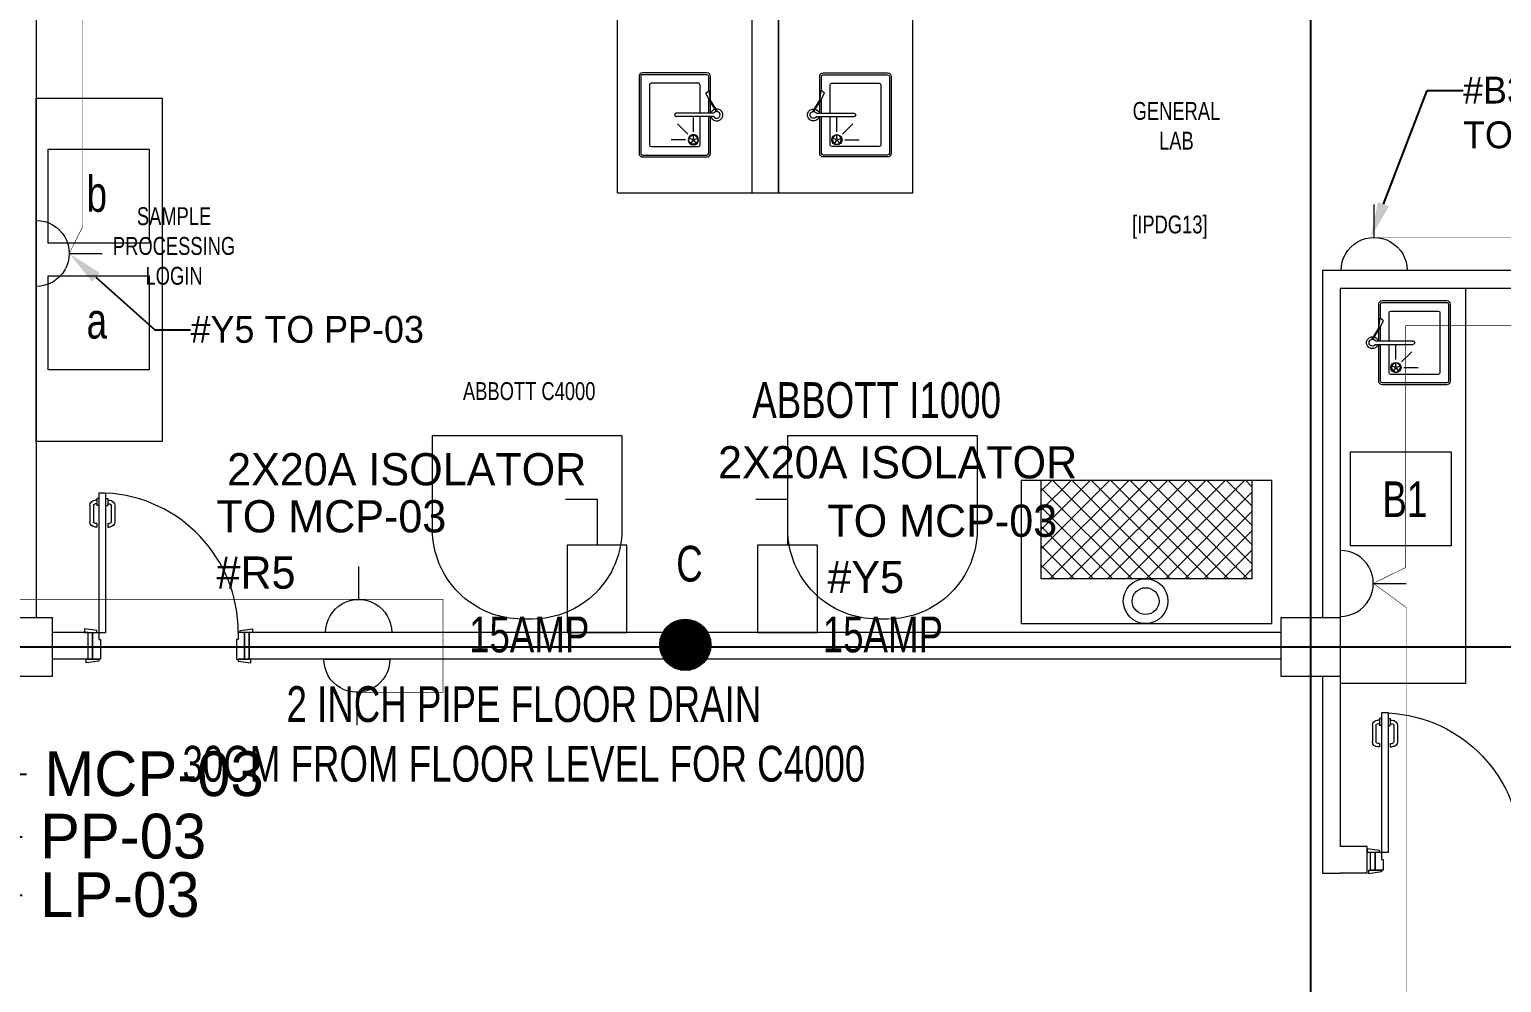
# Model space of a CAD drawing. Header units: metres. Extents: x 75097 to 220762, y -1557923 to -1361206.
# Drawn here: x 195351 to 203580, y -1464314 to -1458985 of the extents above; entities that cross this region are included whole.
import ezdxf
from ezdxf import colors
from ezdxf.entities.mleader import LeaderData, LeaderLine
from ezdxf.math import Vec2, Vec3

# ---------------------------------------------------------------- set-up
doc = ezdxf.new("R2010")
doc.units = ezdxf.units.M
doc.layers.get('0').update_dxf_attribs({"lineweight": 0})
for name, color, linetype, lineweight in [('A-100 - Copy$0$72_EGR_BASE_TEXT', 8, 'Continuous', 0), ('A-100 - Copy$0$Medical Equipment and Furniture', 8, 'Continuous', 0), ('A-100 - Copy$0$SANIT', 8, 'Continuous', 0), ('A-100 - Copy$0$Structure', 8, 'Continuous', 9), ('A-100 - Copy$0$Walls', 8, 'Continuous', 0), ('A-100 - Copy$0$Wooden Joinery', 8, 'Continuous', 0)]:
    doc.layers.add(name, color=color, linetype=linetype, lineweight=lineweight)
doc.layers.add('A-100 - Copy$0$axes', color=8, linetype='Continuous')
doc.layers.add('E-POWR', color=7, linetype='Continuous', lineweight=9, true_color=0x4e7e3e)
doc.layers.add('E-POWR-IDEN _1-100_', color=7, linetype='Continuous', lineweight=9, true_color=0x4e7e3e)
doc.styles.add('A-100 - Copy$0$X3G_ENTITY_2587EA', font='swisscl.ttf', dxfattribs={"height": 200})
doc.styles.add('Optima_5', font='', dxfattribs={"height": 3.001645})
doc.styles.get("Standard").update_dxf_attribs({"font": 'GOTHIC.TTF'})
doc.styles.get('Optima_5').set_extended_font_data('Optima')

# ---------------------------------------------------------------- blocks, each defined once
blk = doc.blocks.new('NORMAL SOCKET')
at = {"layer": 'E-POWR'}
for p, q in [((0, 308), (0, 615)), ((-308, 0), (308, 0))]:
    blk.add_line(p, q, dxfattribs=at)
blk.add_ellipse((0, 0), major_axis=(33, 306), ratio=1, start_param=4.81904, end_param=7.960633, dxfattribs=at)
blk = doc.blocks.new('GI-041_dwg__U120-3902841-GI-041')
at = {"layer": 'E-POWR', "flags": 128}
blk.add_lwpolyline([(-0.1145, 0), (0.1145, 0), (0.1145, 0.1572), (-0.1145, 0.1572)], close=True, dxfattribs=at)
blk.add_lwpolyline([(0.2354, 0.1613), (0.2354, 0.0786), (0.1145, 0.0786)], dxfattribs=at)
blk = doc.blocks.new('A-100 - Copy$0$A$C72370EFE')
at = {"layer": 'A-100 - Copy$0$Wooden Joinery'}
for p, q in [((-0.05, -0.07), (-0.05, -0.16)), ((-0.03, -0.07), (-0.03, -0.16)), ((-0.01, -0.04), (-0.02, -0.04)), ((-0.01, -0.06), (-0.02, -0.06)), ((-0.01, -0.03), (-0.01, -0.07)), ((0, -0.03), (-0.01, -0.03)), ((0, -0.07), (-0.01, -0.07)), ((0.04, -0.03), (0.05, -0.03)), ((0.04, -0.07), (0.05, -0.07)), ((0.05, -0.03), (0.05, -0.07)), ((0.05, -0.04), (0.06, -0.04)), ((0.05, -0.06), (0.06, -0.06)), ((0.07, -0.07), (0.07, -0.16)), ((0.09, -0.07), (0.09, -0.16)), ((-0.01, -0.17), (-0.02, -0.17)), ((-0.01, -0.19), (-0.02, -0.19)), ((-0.01, -0.17), (-0.01, -0.19)), ((0.05, -0.17), (0.06, -0.17)), ((0.05, -0.17), (0.05, -0.19)), ((0.05, -0.19), (0.06, -0.19))]:
    blk.add_line(p, q, dxfattribs=at)
for centre, radius, start, end in [((-0.02, -0.07), 0.03, 90, 180), ((-0.02, -0.07), 0.01, 90, 180), ((0.06, -0.07), 0.03, 0, 90), ((0.06, -0.07), 0.01, 0, 90), ((-0.02, -0.16), 0.03, 180, 270), ((-0.02, -0.16), 0.01, 180, 270), ((0.06, -0.16), 0.01, 270, 0), ((0.06, -0.16), 0.03, 270, 0)]:
    blk.add_arc(centre, radius, start, end, dxfattribs=at)
blk = doc.blocks.new('A-100 - Copy$0$DR1')
at = {"layer": 'A-100 - Copy$0$Wooden Joinery', "elevation": 0}
for points in [[(1743402.9, 41721.9), (1743392.9, 41721.9), (1743382.9, 41791.9), (1743402.9, 41791.9)], [(1743552.9, 41731.9), (1743562.9, 41731.9), (1743572.9, 41801.9), (1743552.9, 41801.9)], [(1743552.9, 41681.9), (1744331.9, 41681.9), (1744331.9, 41721.9), (1743552.9, 41721.9)], [(1743402.9, 40941.9), (1743392.9, 40941.9), (1743382.9, 40871.9), (1743402.9, 40871.9)], [(1743552.9, 40931.9), (1743562.9, 40931.9), (1743572.9, 40861.9), (1743552.9, 40861.9)]]:
    blk.add_lwpolyline(points, close=True, dxfattribs=at)
for points in [[(1743552.9, 41756.9), (1743402.9, 41756.9), (1743402.9, 41781.9), (1743552.9, 41781.9), (1743552.9, 41756.9)], [(1743552.9, 41756.9), (1743552.9, 41721.9), (1743512.9, 41721.9), (1743512.9, 41711.9), (1743402.9, 41711.9), (1743402.9, 41756.9), (1743552.9, 41756.9)], [(1743552.9, 40906.9), (1743552.9, 40941.9), (1743512.9, 40941.9), (1743512.9, 40951.9), (1743402.9, 40951.9), (1743402.9, 40906.9), (1743552.9, 40906.9)], [(1743552.9, 40906.9), (1743402.9, 40906.9), (1743402.9, 40881.9), (1743552.9, 40881.9), (1743552.9, 40906.9)]]:
    blk.add_lwpolyline(points, dxfattribs=at)
at = {"layer": 'A-100 - Copy$0$Wooden Joinery'}
blk.add_arc((1743552.9, 41721.9, 0), 780, 270, 357.0603, dxfattribs=at)
at = {"layer": 'A-100 - Copy$0$Wooden Joinery', "xscale": -999.9999999998856, "yscale": 999.9999999998856, "zscale": 999.9999999998854, "rotation": 270}
blk.add_blockref('A-100 - Copy$0$A$C72370EFE', (1744331.9, 41681.9, 0), dxfattribs=at)
blk = doc.blocks.new('A-100 - Copy$0$BMED-S-S DROP-IN SINK 45-38')
at = {"layer": 'A-100 - Copy$0$SANIT'}
for p, q in [((-18.3, 4.2), (-81.8, -35.6)), ((-235, -54.7), (-235, -414.7)), ((-225, -54.7), (-225, -414.7)), ((-80.4, -34.7), (-215, -34.7)), ((-135.3, -44.7), (-215, -44.7)), ((-81.8, -35.6), (-136.9, -42.7)), ((-122.2, -61.3), (-136.9, -42.7)), ((-79.3, -39.6), (-122.2, -61.3)), ((-18.7, -1.6), (-79.3, -39.6)), ((-9.4, -16.2), (-9.4, -226.2)), ((9.4, -16.2), (9.4, -226.2)), ((215, -34.7), (9.4, -34.7)), ((215, -44.7), (9.4, -44.7)), ((225, -414.7), (225, -54.7)), ((235, -414.7), (235, -54.7)), ((94, -130.7), (14, -130.7)), ((107.2, -162.5), (50.6, -219.1)), ((139, -175.7), (139, -255.7)), ((-215, -424.7), (215, -424.7)), ((-215, -434.7), (215, -434.7))]:
    blk.add_line(p, q, dxfattribs=at)
at = {"layer": 'A-100 - Copy$0$SANIT', "ltscale": 250}
for p, q in [((-177, -102.7), (-177, -366.7)), ((-9.4, -92.7), (-167, -92.7)), ((167, -92.7), (9.4, -92.7)), ((177, -366.7), (177, -102.7)), ((-167, -376.7), (167, -376.7))]:
    blk.add_line(p, q, dxfattribs=at)
at = {"layer": 'A-100 - Copy$0$SANIT'}
for points in [[(-9.4, -44.7), (-89.5, -44.7)], [(-9.4, -34.7), (-71.6, -34.7)], [(134, -130.7), (110, -130.7)], [(137.5, -126), (130, -103.1)], [(137.5, -135.5), (130, -158.3)], [(143, -127.8), (162.5, -113.7)], [(143, -133.7), (162.5, -147.8)]]:
    blk.add_lwpolyline(points, dxfattribs=at)
for points in [[(139, -159.7, 1), (139, -101.7, 1)], [(139, -135.7, 1), (139, -125.7, 1)]]:
    blk.add_lwpolyline(points, format="xyb", close=True, dxfattribs=at)
for radius in [26, 25]:
    blk.add_circle((139, -130.7), radius, dxfattribs=at)
for centre, radius, start, end in [((0, 0), 33.7, 286.12448, 188.93571), ((0, 0), 18.8, 299.99685, 239.99685), ((-215, -54.7), 20, 90, 180), ((-215, -54.7), 10, 90, 180), ((0, 0), 33.7, 197.35559, 253.86923), ((215, -54.7), 20, 0, 90), ((215, -54.7), 10, 0, 90), ((0, -226.2), 9.38, 179.99685, 359.99685), ((-215, -414.7), 20, 180, 270), ((-215, -414.7), 10, 180, 270), ((215, -414.7), 10, 270, 0), ((215, -414.7), 20, 270, 0)]:
    blk.add_arc(centre, radius, start, end, dxfattribs=at)
at = {"layer": 'A-100 - Copy$0$SANIT', "ltscale": 250}
for centre, start, end in [((-167, -102.7), 90.00945, 180.00945), ((167, -102.7), 0, 90), ((-167, -366.7), 180, 270), ((167, -366.7), 270, 0)]:
    blk.add_arc(centre, 10, start, end, dxfattribs=at)
blk = doc.blocks.new('A-100 - Copy$0$LE12268I-P')
h = blk.add_hatch()
h.set_pattern_fill('_USER', color=256, scale=0.0762, angle=135, style=0, double=1, pattern_type=0)
h.set_pattern_definition([(135, (-1.383935, -2.78072), (-0.0538815, -0.0538815), []), (225, (-1.383935, -2.78072), (0.0538815, -0.0538815), [])])
h.paths.add_polyline_path([(0.1105, -0.8), (1.2885, -0.8), (1.2885, -0.2498), (0.1105, -0.2498)])
blk.add_lwpolyline([(1.4, 0), (0, 0), (0, -0.8), (1.4, -0.8)], close=True)
blk.add_lwpolyline([(0.1105, -0.8), (0.1105, -0.2498), (1.2885, -0.2498), (1.2885, -0.8)])
for radius in [0.125, 0.075]:
    blk.add_circle((0.7051, -0.1249), radius)
blk = doc.blocks.new('A-100 - Copy$0$A$C41DF7AD3')
at = {"layer": 'A-100 - Copy$0$Wooden Joinery', "elevation": 0}
for points in [[(820, 780), (820, 1559), (860, 1559), (860, 780)], [(70, 780), (70, 790), (0, 800), (0, 780)], [(870, 780), (870, 790), (940, 800), (940, 780)], [(80, 680), (80, 670), (10, 660), (10, 680)], [(860, 680), (860, 670), (930, 660), (930, 680)]]:
    blk.add_lwpolyline(points, close=True, dxfattribs=at)
for points in [[(45, 780), (45, 680), (20, 680), (20, 780), (45, 780)], [(45, 780), (80, 780), (80, 740), (90, 740), (90, 680), (45, 680), (45, 780)], [(895, 780), (860, 780), (860, 740), (850, 740), (850, 680), (895, 680), (895, 780)], [(895, 780), (895, 680), (920, 680), (920, 780), (895, 780)]]:
    blk.add_lwpolyline(points, dxfattribs=at)
at = {"layer": 'A-100 - Copy$0$Wooden Joinery'}
blk.add_arc((860, 780, 0), 780, 92.9397, 180, dxfattribs=at)
at = {"layer": 'A-100 - Copy$0$Wooden Joinery', "xscale": 999.9999999998856, "yscale": 999.9999999998856, "zscale": 999.9999999998856}
blk.add_blockref('A-100 - Copy$0$A$C72370EFE', (820, 1559, 0), dxfattribs=at)
blk = doc.blocks.new('A-100 - Copy')
at = {"layer": 'A-100 - Copy$0$Medical Equipment and Furniture'}
h = blk.add_hatch(dxfattribs=at)
h.set_pattern_fill('ANGLE', color=256)
h.set_pattern_definition([(0, (199016.969, -1462425.1125), (0, 6.985), [5.08, -1.905]), (90, (199016.969, -1462425.1125), (-6.985, 4e-16), [5.08, -1.905])])
h.paths.add_polyline_path([(199142.2, -1462356), (198891.7, -1462356, 0.126757), (198873.9, -1462425.1, 0.022015), (198874.5, -1462437.7), (199159.4, -1462437.7, 0.022015), (199160, -1462425.1, 0.126757)])
h.paths.add_polyline_path([(198891.7, -1462356), (199142.2, -1462356, 0.590263)])
h.paths.add_polyline_path([(199159.4, -1462437.7), (198874.5, -1462437.7, 0.128948), (198899, -1462506), (199134.9, -1462506, 0.128948)])
h.paths.add_polyline_path([(199134.9, -1462506), (198899, -1462506, 0.526848)])
at = {"layer": 'A-100 - Copy$0$axes'}
for p, q in [((202513.3, -1477297.4, 0), (202513.3, -1451192.7, 0)), ((215702.3, -1462437.7, 2.4), (83332.8, -1462437.7, 2.4))]:
    blk.add_line(p, q, dxfattribs=at)
at = {"layer": 'A-100 - Copy$0$Medical Equipment and Furniture'}
for p, q in [((198638.3, -1459897.7, 0), (199388.3, -1459897.7, 0)), ((199388.3, -1459897.7, 0), (199538.3, -1459897.7, 0)), ((199538.3, -1459897.7, 0), (200288.3, -1459897.7, 0)), ((203378.3, -1460432.7, 0), (203378.3, -1461301.5, 0))]:
    blk.add_line(p, q, dxfattribs=at)
at = {"layer": 'A-100 - Copy$0$Medical Equipment and Furniture', "elevation": 0}
for points in [[(198638.3, -1459897.7), (198638.3, -1455197.7), (199388.3, -1455197.7), (199388.3, -1459897.7)], [(199538.3, -1459897.7), (199538.3, -1455197.7), (199388.3, -1455197.7), (199388.3, -1459897.7)], [(200288.3, -1459897.7), (200288.3, -1455197.7), (199538.3, -1455197.7), (199538.3, -1459897.7)], [(203378.3, -1461301.5), (203378.3, -1462641.5), (202678.3, -1462641.5)]]:
    blk.add_lwpolyline(points, dxfattribs=at)
for points in [[(195388.3, -1459368.9), (196092.7, -1459368.9), (196092.7, -1461288.9), (195388.3, -1461288.9)], [(195455.7, -1459654), (196019.4, -1459654), (196019.4, -1460179.3), (195455.7, -1460179.3)], [(195455.7, -1460362.5), (196019.4, -1460362.5), (196019.4, -1460887.8), (195455.7, -1460887.8)]]:
    blk.add_lwpolyline(points, close=True, dxfattribs=at)
for points in [[(197604, -1461254.3), (198662.5, -1461254.3), (198662.5, -1461781.1, -0.414214), (198162.5, -1462281.1), (198104, -1462281.1, -0.414214), (197604, -1461781.1)], [(199590.1, -1461254.3), (200648.6, -1461254.3), (200648.6, -1461781.1, -0.414214), (200148.6, -1462281.1), (200090.1, -1462281.1, -0.414214), (199590.1, -1461781.1)]]:
    blk.add_lwpolyline(points, format="xyb", close=True, dxfattribs=at)
at = {"layer": 'A-100 - Copy$0$Medical Equipment and Furniture'}
blk.add_lwpolyline([(202734.9, -1461346.3), (203298.6, -1461346.3), (203298.6, -1461871.5), (202734.9, -1461871.5)], close=True, dxfattribs=at)
blk.add_circle((199017, -1462425.1, 0), 143, dxfattribs=at)
at = {"layer": 'A-100 - Copy$0$Structure', "elevation": 0}
for points in [[(195148.3, -1462272.7), (195478.3, -1462272.7), (195478.3, -1462602.7), (195148.3, -1462602.7)], [(202348.3, -1462272.7), (202678.3, -1462272.7), (202678.3, -1462602.7), (202348.3, -1462602.7)]]:
    blk.add_lwpolyline(points, close=True, dxfattribs=at)
at = {"layer": 'A-100 - Copy$0$Walls'}
for p, q in [((195388.3, -1458687.7, 0), (195388.3, -1462272.7, 0)), ((195703.3, -1462356, 0), (195703.3, -1462506, 0)), ((196578.3, -1462356, 0), (196578.3, -1462506, 0)), ((202828.1, -1463552.7, 0), (202678.3, -1463552.7, 0)), ((202578.3, -1463702.7, 0), (202678.3, -1463702.7, 550)), ((202828.1, -1463702.7, 0), (202678.3, -1463702.7, 0))]:
    blk.add_line(p, q, dxfattribs=at)
at = {"layer": 'A-100 - Copy$0$Walls', "elevation": 0}
for points in [[(206118.3, -1460332.7), (202578.3, -1460332.7), (202578.3, -1462272.7)], [(206118.3, -1460432.7), (202678.3, -1460432.7), (202678.3, -1462272.7)], [(202578.3, -1462602.7), (202578.3, -1463702.7)], [(202678.3, -1462602.7), (202678.3, -1463552.7)]]:
    blk.add_lwpolyline(points, dxfattribs=at)
at = {"layer": 'A-100 - Copy$0$Walls'}
for points in [[(195678.3, -1462356, 0), (195478.3, -1462356, 0)], [(202348.3, -1462356, 0), (196578.3, -1462356, 0)], [(195678.3, -1462506, 0), (195478.3, -1462506, 0)], [(202348.3, -1462506, 0), (196578.3, -1462506, 0)], [(202828.1, -1463702.7, 0), (202828.1, -1463552.7, 0)]]:
    blk.add_polyline3d(points, dxfattribs=at)
at = {"layer": 'A-100 - Copy$0$Medical Equipment and Furniture', "rotation": 270}
blk.add_blockref('A-100 - Copy$0$BMED-S-S DROP-IN SINK 45-38', (199193, -1459462.7, 0), dxfattribs=at)
at = {"layer": 'A-100 - Copy$0$Medical Equipment and Furniture', "xscale": -1.000000000000003, "rotation": 90}
for p in [(199733.6, -1459462.7, 0), (202858.5, -1460736.1)]:
    blk.add_blockref('A-100 - Copy$0$BMED-S-S DROP-IN SINK 45-38', p, dxfattribs=at)
at = {"layer": 'A-100 - Copy$0$Medical Equipment and Furniture', "xscale": 1000, "yscale": 1000, "zscale": 1000, "rotation": 180.0000000000006}
blk.add_blockref('A-100 - Copy$0$LE12268I-P', (202295.4, -1462306, 0), dxfattribs=at)
at = {"layer": 'A-100 - Copy$0$Wooden Joinery', "rotation": 90}
blk.add_blockref('A-100 - Copy$0$DR1', (237460.2, -3205908.9, 0), dxfattribs=at)
at = {"layer": 'A-100 - Copy$0$Wooden Joinery', "xscale": -1}
blk.add_blockref('A-100 - Copy$0$A$C41DF7AD3', (203768.1, -1464365.4, 0), dxfattribs=at)
at = {"layer": 'A-100 - Copy$0$72_EGR_BASE_TEXT', "char_height": 100, "attachment_point": 2, "style": 'A-100 - Copy$0$X3G_ENTITY_2587EA'}
for s, insert in [('GENERAL^M^JLAB', (201762.4, -1459390.3, -4.7)), ('SAMPLE \\PPROCESSING\\PLOGIN', (196159.2, -1459978.7, 0)), ('[IPDG13]', (201725.8, -1460025.2)), ('ABBOTT C4000', (198144.4, -1460956.8, 0))]:
    blk.add_mtext(s, dxfattribs=dict(at, insert=insert))
at = {"layer": 'A-100 - Copy$0$Medical Equipment and Furniture', "char_height": 200, "attachment_point": 2, "style": 'A-100 - Copy$0$X3G_ENTITY_2587EA'}
for s, insert in [('b', (195727.5, -1459804.3, 0)), ('a', (195727.5, -1460512.8, 0)), ('ABBOTT I1000', (200086.6, -1460956.8, 0)), ('B1', (203039.5, -1461511.3)), ('C', (199040.4, -1461871.7, 0)), ('15AMP', (198144.4, -1462267.4, 0)), ('15AMP', (200121.4, -1462267.4, 0)), ('2 INCH PIPE FLOOR DRAIN\\P30CM FROM FLOOR LEVEL FOR C4000', (198114.8, -1462656.8, 0))]:
    blk.add_mtext(s, dxfattribs=dict(at, insert=insert))

msp = doc.modelspace()

# ---------------------------------------------------------------- linework, layer by layer
at = {"layer": 'E-POWR', "const_width": 3}
msp.add_lwpolyline([(192805.3, -1455424.2), (193230.9, -1455422.3), (195048.1, -1455422.3), (195051.5, -1459781.8), (195053.7, -1460191.6), (195053.7, -1462171.4), (197662.7, -1462171.4), (197662.7, -1462690.6), (197181.2, -1462690.6)], dxfattribs=at)
at = {"layer": 'E-POWR', "const_width": 3, "elevation": 0}
msp.add_lwpolyline([(204091.6, -1463368.1), (205596.2, -1463368.1), (205596.2, -1463887.3), (207383.1, -1463887.3), (207383.1, -1463368.1), (209424.7, -1463368.1), (209424.7, -1460148.1), (207139.6, -1460148.1), (202867.8, -1460148.1)], dxfattribs=at)

# ---------------------------------------------------------------- block references
at = {"color": 85, "xscale": 2127.341102341351, "yscale": 2127.341102341351, "zscale": 2127.341102341351, "rotation": 89.99999999978158}
for p in [(198690.8, -1462112.4, 0), (199755.2, -1462112.4, 0)]:
    msp.add_blockref('GI-041_dwg__U120-3902841-GI-041', p, dxfattribs=at)
at = {"layer": 'E-POWR', "color": 85, "xscale": -0.6, "yscale": 0.6, "zscale": 0.6}
for p in [(202867.8, -1460332.7, 0), (197191.2, -1462356, 0)]:
    msp.add_blockref('NORMAL SOCKET', p, dxfattribs=at)
at = {"layer": 'E-POWR', "color": 85, "xscale": -0.6, "yscale": 0.6, "zscale": 0.6, "rotation": 180}
msp.add_blockref('NORMAL SOCKET', (197181.2, -1462506, 0), dxfattribs=at)

# ---------------------------------------------------------------- texts
at = {"layer": 'E-POWR-IDEN _1-100_', "width": 2475.925, "attachment_point": 1, "rotation": 360, "line_spacing_factor": 1.047943, "style": 'Optima_5'}
for s, insert, char_height in [('2X20A ISOLATOR', (199200.1, -1461314.8), 180.099), ('2X20A ISOLATOR', (196455.9, -1461353.7), 180.099), ('TO MCP-03 \\P#R5', (196396.2, -1461616.7), 180.1), ('TO MCP-03\\P#Y5', (199811.3, -1461641.5, 0), 180.1)]:
    msp.add_mtext(s, dxfattribs=dict(at, insert=insert, char_height=char_height))

# ---------------------------------------------------------------- leaders
at = {"layer": 'E-POWR'}
ml = msp.add_multileader_mtext('Standard', dxfattribs=at)
ml.set_content('#B3\\PTO PP-03', color=256)
ml.set_leader_properties()
ml.build(insert=Vec2(0, 0))
ml.multileader.update_dxf_attribs({"text_right_attachment_type": 6, "dogleg_length": 200, "arrow_head_size": 200})
ctx = ml.context
ctx.base_point, ctx.char_height, ctx.arrow_head_size, ctx.landing_gap_size, ctx.plane_origin = Vec3(203364.6, -1459325.8, 0), 150, 200, 0.09, Vec3(206072.1, -1461857.7, 0)
ctx.right_attachment = 6
notes = []
notes.append((ctx, [(0, (1, 1, 0), (203164.6, -1459325.8, 0), (1, 0), 200, [(0, [(202848.1, -1460149.1, 0)], 0, [])])]))
ctx.mtext.insert, ctx.mtext.width, ctx.mtext.flow_direction = Vec3(203364.7, -1459248.9, 0), 1379.369, 5
ml = msp.add_multileader_mtext('Standard', dxfattribs=at)
ml.set_content('LENGTH TO BE 2.5 METER\\PAND DEPTH MIN 500M', color=256)
ml.set_leader_properties()
ml.build(insert=Vec2(0, 0))
ml.multileader.update_dxf_attribs({"text_right_attachment_type": 6, "dogleg_length": 200, "arrow_head_size": 200})
ctx = ml.context
ctx.base_point, ctx.char_height, ctx.arrow_head_size, ctx.landing_gap_size, ctx.plane_origin = Vec3(189328.7, -1459658, 0), 250, 200, 100, Vec3(187845.1, -1461622.8, 0)
ctx.right_attachment = 6
notes.append((ctx, [(1, (1, 1, 0), (193730.4, -1459829.8, 0), (-1, 0), 200, [(0, [(194413.8, -1461723.2, 0)], 0, [])])]))
ctx.mtext.insert, ctx.mtext.width, ctx.mtext.flow_direction = Vec3(189428.7, -1459529.8, 0), 9228.761, 5
ml = msp.add_multileader_mtext('Standard', dxfattribs=at)
ml.set_content('LP-03', color=256)
ml.set_leader_properties()
ml.build(insert=Vec2(0, 0))
ml.multileader.update_dxf_attribs({"text_right_attachment_type": 6, "dogleg_length": 200, "arrow_head_size": 200})
ctx = ml.context
ctx.base_point, ctx.char_height, ctx.arrow_head_size, ctx.landing_gap_size, ctx.plane_origin = Vec3(195309.9, -1463824.7), 250, 200, 100, Vec3(194742.3, -1462973.3)
ctx.right_attachment = 6
notes.append((ctx, [(0, (1, 1, 0), (195109.9, -1463824.7), (1, 0), 200, [(0, [(193510.7, -1462272)], 0, [])])]))
ctx.mtext.insert, ctx.mtext.width, ctx.mtext.flow_direction = Vec3(195409.9, -1463696.6), 868.262, 5
ml = msp.add_multileader_mtext('Standard', dxfattribs=at)
ml.set_content('PP-03', color=256)
ml.set_leader_properties()
ml.build(insert=Vec2(0, 0))
ml.multileader.update_dxf_attribs({"text_right_attachment_type": 6, "dogleg_length": 200, "arrow_head_size": 200})
ctx = ml.context
ctx.base_point, ctx.char_height, ctx.arrow_head_size, ctx.landing_gap_size, ctx.plane_origin = Vec3(195309.9, -1463498), 250, 200, 100, Vec3(194742.3, -1462646.5)
ctx.right_attachment = 6
notes.append((ctx, [(0, (1, 1, 0), (195109.9, -1463498), (1, 0), 200, [(0, [(194240.5, -1462284)], 0, [])])]))
ctx.mtext.insert, ctx.mtext.width, ctx.mtext.flow_direction = Vec3(195409.9, -1463369.9), 913.96, 5
ml = msp.add_multileader_mtext('Standard', dxfattribs=at)
ml.set_content('MCP-03', color=256)
ml.set_leader_properties()
ml.build(insert=Vec2(0, 0))
ml.multileader.update_dxf_attribs({"text_right_attachment_type": 6, "dogleg_length": 200, "arrow_head_size": 200})
ctx = ml.context
ctx.base_point, ctx.char_height, ctx.arrow_head_size, ctx.landing_gap_size, ctx.plane_origin = Vec3(195334.1, -1463149.1), 250, 200, 100, Vec3(194766.5, -1462297.6)
ctx.right_attachment = 6
notes.append((ctx, [(0, (1, 1, 0), (195134.1, -1463149.1), (1, 0), 200, [(0, [(194766.5, -1462297.6)], 0, [])])]))
ctx.mtext.insert, ctx.mtext.width, ctx.mtext.flow_direction = Vec3(195434.1, -1463020.9), 1332.272, 5
for ctx, leaders in notes:
    for number, flags, end, landing, length, lines in leaders:
        leader = LeaderData()
        leader.index, (leader.has_last_leader_line, leader.has_dogleg_vector, leader.attachment_direction) = number, flags
        leader.last_leader_point, leader.dogleg_vector, leader.dogleg_length = Vec3(end), Vec3(landing), length
        for number, points, colour, breaks in lines:
            line = LeaderLine()
            line.index, line.vertices, line.color, line.breaks = number, Vec3.list(points), colors.encode_raw_color(colour), breaks
            leader.lines.append(line)
        ctx.leaders.append(leader)

# ---------------------------------------------------------------- next in the draw order: block references
msp.add_blockref('A-100 - Copy', (0, 0))

# ---------------------------------------------------------------- next in the draw order: linework, layer by layer
at = {"layer": 'E-POWR', "const_width": 3}
msp.add_lwpolyline([(201225.7, -1455382.3), (201125, -1455526.8), (199785.2, -1455526.8), (199785.2, -1457133.1), (199722.9, -1457350.5), (199681, -1457113), (199250.2, -1457113), (199203.7, -1457350.5), (199203.7, -1457114.3), (197534.4, -1457114.3), (197534.4, -1455501), (197325.9, -1455501), (197236.9, -1455382.3), (197174.4, -1455499.3), (195664, -1455499.3), (195664, -1456640.2), (195572.9, -1456802.8), (195647.3, -1456913.8), (195647.3, -1460089.9), (195572.9, -1460237.1)], dxfattribs=at)
at = {"layer": 'E-POWR', "const_width": 3, "elevation": 0}
msp.add_lwpolyline([(194362.9, -1469264), (194473.4, -1469081.4), (199498.1, -1469081.4), (199498.1, -1468875.7), (199578.7, -1468756.5), (199489.1, -1468639.1), (199489.1, -1465744.2), (199576.5, -1465642.7), (199479.5, -1465559.2), (199479.5, -1464375.3), (203048.9, -1464375.3), (203048.9, -1462217.4), (202862.9, -1462082.1), (203043.5, -1461993.2), (203043.5, -1460641.1), (204941.3, -1460641.1)], dxfattribs=at)

# ---------------------------------------------------------------- next in the draw order: block references
at = {"layer": 'E-POWR', "color": 85, "yscale": 0.6, "zscale": 0.6, "rotation": 270}
for p, xscale in [((195388.3, -1460237.1, 0), -0.6), ((202678.3, -1462082.1, 0), 0.6)]:
    msp.add_blockref('NORMAL SOCKET', p, dxfattribs=dict(at, xscale=xscale))

# ---------------------------------------------------------------- next in the draw order: leaders
at = {"layer": 'E-POWR'}
ml = msp.add_multileader_mtext('Standard', dxfattribs=at)
ml.set_content('#Y5 TO PP-03', color=256)
ml.set_leader_properties()
ml.build(insert=Vec2(0, 0))
ml.multileader.update_dxf_attribs({"text_right_attachment_type": 6, "dogleg_length": 200, "arrow_head_size": 200})
ctx = ml.context
ctx.base_point, ctx.char_height, ctx.arrow_head_size, ctx.landing_gap_size, ctx.plane_origin = Vec3(196251.4, -1460663.5, 2.4), 150, 200, 0.09, Vec3(196704.4, -1462064.1, 2.4)
ctx.right_attachment = 6
notes = []
notes.append((ctx, [(0, (1, 1, 0), (196051.4, -1460663.5, 2.4), (1, 0), 200, [(0, [(195572.9, -1460237.1, 2.4)], 0, [])])]))
ctx.mtext.insert, ctx.mtext.width, ctx.mtext.flow_direction = Vec3(196251.5, -1460586.7, 2.4), 1379.369, 5
for ctx, leaders in notes:
    for number, flags, end, landing, length, lines in leaders:
        leader = LeaderData()
        leader.index, (leader.has_last_leader_line, leader.has_dogleg_vector, leader.attachment_direction) = number, flags
        leader.last_leader_point, leader.dogleg_vector, leader.dogleg_length = Vec3(end), Vec3(landing), length
        for number, points, colour, breaks in lines:
            line = LeaderLine()
            line.index, line.vertices, line.color, line.breaks = number, Vec3.list(points), colors.encode_raw_color(colour), breaks
            leader.lines.append(line)
        ctx.leaders.append(leader)

doc.saveas('drawing.dxf')
